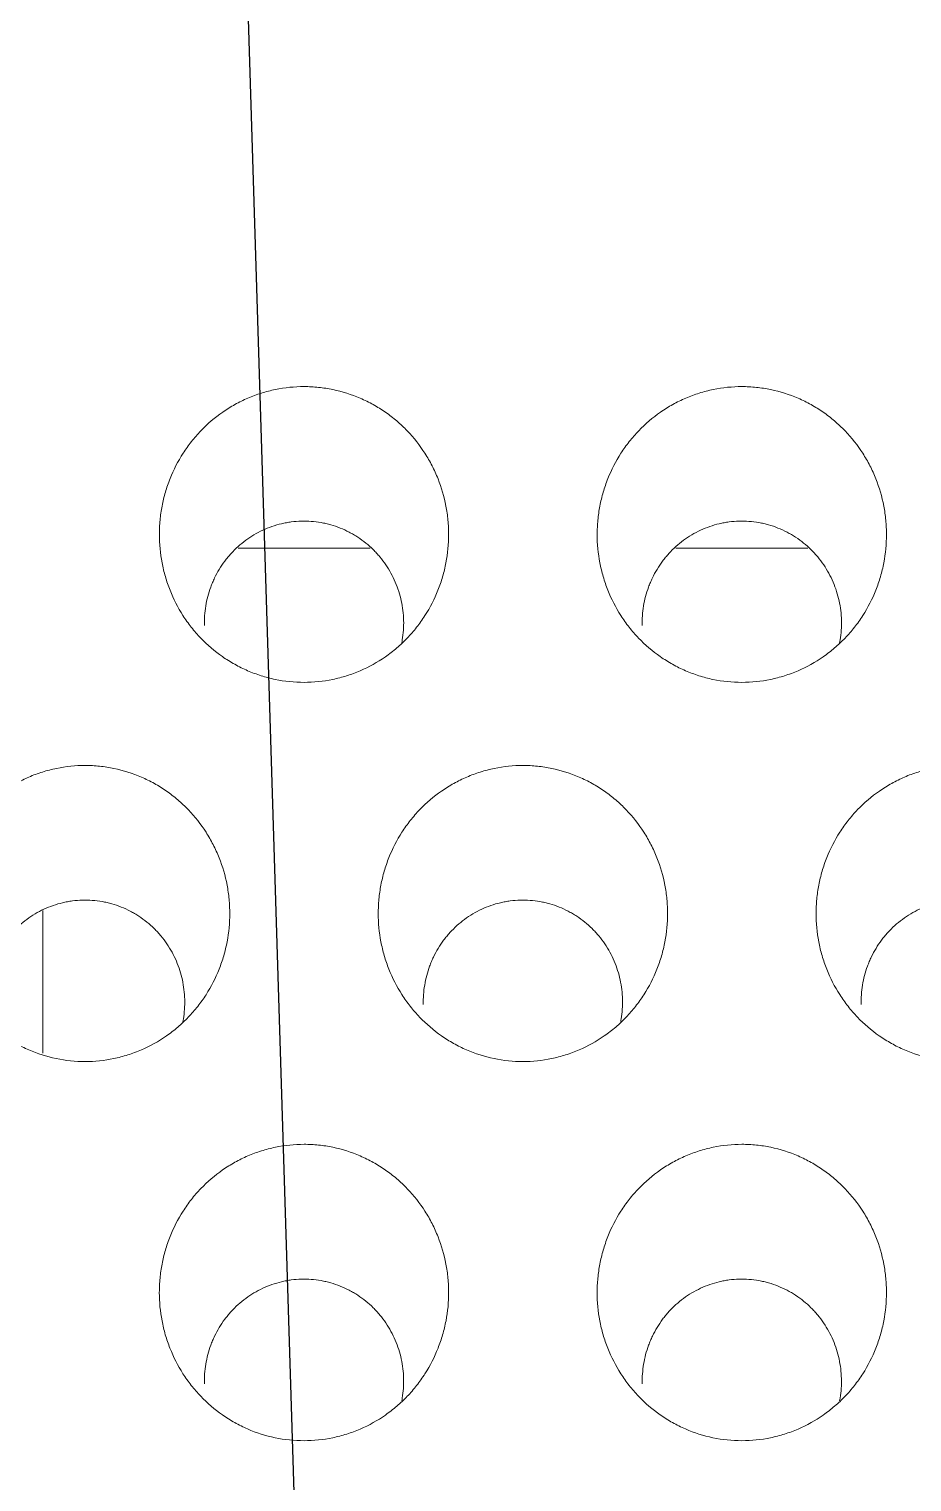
# Model space of a CAD drawing. Header units: inches. Extents: x 3778 to 56227, y -16914 to 35091.
# Drawn here: x 43046.64 to 43052.67, y -12648.61 to -12638.7 of the extents above; entities that cross this region are included whole.
import ezdxf

# ---------------------------------------------------------------- set-up
doc = ezdxf.new("R2010")
doc.units = ezdxf.units.IN
doc.header["$LTSCALE"] = 100
doc.header["$MEASUREMENT"] = 0
doc.linetypes.add('DH-HID2', pattern=[1.2, 0.8, -0.4])
doc.layers.add('2-con', color=2, linetype='Continuous')
doc.layers.add('FU-FURM', color=251, linetype='DH-HID2')
doc.layers.add('mark-B', color=2, linetype='Continuous', lineweight=20)

# ---------------------------------------------------------------- blocks, each defined once
blk = doc.blocks.new('cjscjdeh')
at = {"layer": 'FU-FURM', "color": 8}
blk.add_line((150890.6998, 68218.259), (150896.8581, 68019.7034), dxfattribs=at)
blk = doc.blocks.new('무풍1WAY 대형')
at = {"layer": 'mark-B'}
blk.add_line((-362.6855, -433.2657), (-362.6855, -434.2397), dxfattribs=at)
for points, knots in [([(-367.4559, -430.621), (-367.5224, -430.621), (-367.5877, -430.6278), (-367.6839, -430.6478), (-367.7157, -430.6561), (-367.763, -430.671), (-367.7787, -430.6764), (-367.8097, -430.688), (-367.8249, -430.6942), (-367.9003, -430.7268), (-367.9573, -430.7587), (-368.0382, -430.815), (-368.0644, -430.8354), (-368.1143, -430.8781), (-368.1617, -430.923), (-368.2044, -430.9722), (-368.2346, -431.0107), (-368.2444, -431.0238), (-368.2634, -431.0505), (-368.2726, -431.0641), (-368.3169, -431.1333), (-368.3464, -431.1912), (-368.3823, -431.2817), (-368.3929, -431.3125), (-368.4066, -431.3595), (-368.4108, -431.3754), (-368.4184, -431.4073), (-368.4218, -431.4232), (-368.437, -431.5031), (-368.4431, -431.5675), (-368.4431, -431.6487), (-368.4427, -431.6649), (-368.4412, -431.6975), (-368.44, -431.7139), (-368.4354, -431.7628), (-368.4308, -431.795), (-368.4126, -431.8905), (-368.3945, -431.9527), (-368.3585, -432.0436), (-368.3448, -432.0737), (-368.315, -432.1318), (-368.2988, -432.16), (-368.2464, -432.242), (-368.2062, -432.2932), (-368.1493, -432.3527), (-368.1376, -432.3643), (-368.1137, -432.3868), (-368.0772, -432.4197), (-368.0128, -432.4696), (-367.9575, -432.5043), (-367.9145, -432.5283), (-367.8999, -432.536), (-367.8703, -432.5506), (-367.8552, -432.5576), (-367.7796, -432.5903), (-367.7172, -432.6101), (-367.6209, -432.6302), (-367.5883, -432.6353), (-367.5222, -432.6421), (-367.4893, -432.6438), (-367.3908, -432.6439), (-367.3256, -432.6373), (-367.2446, -432.6206), (-367.2284, -432.6168), (-367.1964, -432.6084), (-367.1489, -432.5947), (-367.0722, -432.5661), (-367.0134, -432.5372), (-366.9559, -432.5052), (-366.9278, -432.4876), (-366.8468, -432.4312), (-366.7973, -432.3888), (-366.7407, -432.3299), (-366.7297, -432.3178), (-366.7081, -432.293), (-366.6976, -432.2803), (-366.6671, -432.2416), (-366.6482, -432.2149), (-366.5956, -432.1328), (-366.5659, -432.075), (-366.5356, -431.9989), (-366.5299, -431.9835), (-366.5193, -431.9525), (-366.5046, -431.9059), (-366.4856, -431.8271), (-366.4765, -431.7629), (-366.4719, -431.7144), (-366.4707, -431.6982), (-366.4692, -431.6655), (-366.4688, -431.6491), (-366.4688, -431.5674), (-366.4749, -431.5029), (-366.493, -431.4075), (-366.5006, -431.3759), (-366.5142, -431.3288), (-366.5192, -431.3132), (-366.5298, -431.2822), (-366.5354, -431.2668), (-366.5655, -431.1911), (-366.595, -431.1334), (-366.6475, -431.0511), (-366.6664, -431.0245), (-366.7071, -430.9726), (-366.7286, -430.9479), (-366.7962, -430.8772), (-366.8456, -430.8347), (-366.9128, -430.7877), (-366.9266, -430.7786), (-366.9546, -430.761), (-366.9688, -430.7526), (-367.0119, -430.7285), (-367.0412, -430.714), (-367.1312, -430.675), (-367.1937, -430.655), (-367.3237, -430.6278), (-367.3895, -430.621), (-367.4559, -430.621)], [0, 0, 0, 0, 0.03125, 0.03125, 0.046875, 0.046875, 0.054687, 0.054687, 0.0625, 0.0625, 0.09375, 0.09375, 0.109375, 0.109375, 0.125, 0.140625, 0.140625, 0.148437, 0.148437, 0.15625, 0.15625, 0.1875, 0.1875, 0.203125, 0.203125, 0.210937, 0.210937, 0.21875, 0.21875, 0.25, 0.25, 0.257812, 0.257812, 0.265625, 0.265625, 0.28125, 0.28125, 0.3125, 0.3125, 0.328125, 0.328125, 0.34375, 0.34375, 0.375, 0.375, 0.382812, 0.382812, 0.390625, 0.40625, 0.421875, 0.421875, 0.429687, 0.429687, 0.4375, 0.4375, 0.46875, 0.46875, 0.484375, 0.484375, 0.5, 0.5, 0.53125, 0.53125, 0.539063, 0.539063, 0.546875, 0.5625, 0.578125, 0.578125, 0.59375, 0.59375, 0.625, 0.625, 0.632813, 0.632813, 0.640625, 0.640625, 0.65625, 0.65625, 0.6875, 0.6875, 0.695313, 0.695313, 0.703125, 0.71875, 0.734375, 0.734375, 0.742188, 0.742188, 0.75, 0.75, 0.78125, 0.78125, 0.796875, 0.796875, 0.804688, 0.804688, 0.8125, 0.8125, 0.84375, 0.84375, 0.859375, 0.859375, 0.875, 0.875, 0.90625, 0.90625, 0.914063, 0.914063, 0.921875, 0.921875, 0.9375, 0.9375, 0.96875, 0.96875, 1, 1, 1, 1]), ([(-364.4684, -430.621), (-364.5348, -430.621), (-364.6001, -430.6278), (-364.6964, -430.6478), (-364.7282, -430.6561), (-364.7754, -430.671), (-364.7911, -430.6764), (-364.8221, -430.688), (-364.8374, -430.6942), (-364.9127, -430.7268), (-364.9698, -430.7587), (-365.0506, -430.815), (-365.0769, -430.8354), (-365.1267, -430.8781), (-365.1741, -430.923), (-365.2168, -430.9722), (-365.2471, -431.0107), (-365.2569, -431.0238), (-365.2758, -431.0505), (-365.2851, -431.0641), (-365.3293, -431.1333), (-365.3589, -431.1912), (-365.3948, -431.2817), (-365.4053, -431.3125), (-365.419, -431.3595), (-365.4232, -431.3754), (-365.4309, -431.4073), (-365.4343, -431.4232), (-365.4495, -431.5031), (-365.4555, -431.5675), (-365.4555, -431.6487), (-365.4552, -431.6649), (-365.4536, -431.6975), (-365.4525, -431.7139), (-365.4478, -431.7628), (-365.4432, -431.795), (-365.425, -431.8905), (-365.407, -431.9527), (-365.3709, -432.0436), (-365.3573, -432.0737), (-365.3275, -432.1318), (-365.3113, -432.16), (-365.2588, -432.242), (-365.2187, -432.2932), (-365.1617, -432.3527), (-365.15, -432.3643), (-365.1262, -432.3868), (-365.0897, -432.4197), (-365.0253, -432.4696), (-364.9699, -432.5043), (-364.9269, -432.5283), (-364.9124, -432.536), (-364.8827, -432.5506), (-364.8677, -432.5576), (-364.792, -432.5903), (-364.7297, -432.6101), (-364.6334, -432.6302), (-364.6008, -432.6353), (-364.5347, -432.6421), (-364.5017, -432.6438), (-364.4033, -432.6439), (-364.3381, -432.6373), (-364.2571, -432.6206), (-364.2409, -432.6168), (-364.2089, -432.6084), (-364.1614, -432.5947), (-364.0846, -432.5661), (-364.0259, -432.5372), (-363.9684, -432.5052), (-363.9402, -432.4876), (-363.8593, -432.4312), (-363.8098, -432.3888), (-363.7532, -432.3299), (-363.7421, -432.3178), (-363.7206, -432.293), (-363.7101, -432.2803), (-363.6796, -432.2416), (-363.6607, -432.2149), (-363.608, -432.1328), (-363.5783, -432.075), (-363.5481, -431.9989), (-363.5424, -431.9835), (-363.5318, -431.9525), (-363.517, -431.9059), (-363.4981, -431.8271), (-363.4889, -431.7629), (-363.4843, -431.7144), (-363.4832, -431.6982), (-363.4816, -431.6655), (-363.4812, -431.6491), (-363.4812, -431.5674), (-363.4873, -431.5029), (-363.5055, -431.4075), (-363.513, -431.3759), (-363.5267, -431.3288), (-363.5316, -431.3132), (-363.5422, -431.2822), (-363.5479, -431.2668), (-363.5779, -431.1911), (-363.6074, -431.1334), (-363.66, -431.0511), (-363.6789, -431.0245), (-363.7196, -430.9726), (-363.7411, -430.9479), (-363.8087, -430.8772), (-363.8581, -430.8347), (-363.9253, -430.7877), (-363.939, -430.7786), (-363.967, -430.761), (-363.9813, -430.7526), (-364.0243, -430.7285), (-364.0537, -430.714), (-364.1436, -430.675), (-364.2061, -430.655), (-364.3362, -430.6278), (-364.4019, -430.621), (-364.4684, -430.621)], [0, 0, 0, 0, 0.03125, 0.03125, 0.046875, 0.046875, 0.054687, 0.054687, 0.0625, 0.0625, 0.09375, 0.09375, 0.109375, 0.109375, 0.125, 0.140625, 0.140625, 0.148437, 0.148437, 0.15625, 0.15625, 0.1875, 0.1875, 0.203125, 0.203125, 0.210937, 0.210937, 0.21875, 0.21875, 0.25, 0.25, 0.257812, 0.257812, 0.265625, 0.265625, 0.28125, 0.28125, 0.3125, 0.3125, 0.328125, 0.328125, 0.34375, 0.34375, 0.375, 0.375, 0.382812, 0.382812, 0.390625, 0.40625, 0.421875, 0.421875, 0.429687, 0.429687, 0.4375, 0.4375, 0.46875, 0.46875, 0.484375, 0.484375, 0.5, 0.5, 0.53125, 0.53125, 0.539062, 0.539062, 0.546875, 0.5625, 0.578125, 0.578125, 0.59375, 0.59375, 0.625, 0.625, 0.632812, 0.632812, 0.640625, 0.640625, 0.65625, 0.65625, 0.6875, 0.6875, 0.695312, 0.695312, 0.703125, 0.71875, 0.734375, 0.734375, 0.742187, 0.742187, 0.75, 0.75, 0.78125, 0.78125, 0.796875, 0.796875, 0.804687, 0.804687, 0.8125, 0.8125, 0.84375, 0.84375, 0.859375, 0.859375, 0.875, 0.875, 0.90625, 0.90625, 0.914062, 0.914062, 0.921875, 0.921875, 0.9375, 0.9375, 0.96875, 0.96875, 1, 1, 1, 1]), ([(-368.123, -430.8933), (-368.1241, -430.8995), (-368.1253, -430.9057), (-368.1335, -430.956), (-368.1366, -431.0004), (-368.1349, -431.0678), (-368.1332, -431.0904), (-368.1279, -431.1349), (-368.1242, -431.157), (-368.11, -431.2224), (-368.0964, -431.2651), (-368.0609, -431.3483), (-368.0394, -431.3876), (-368.0017, -431.4432), (-367.9882, -431.4612), (-367.9665, -431.4873), (-367.9591, -431.4959), (-367.9437, -431.5126), (-367.9359, -431.5207), (-367.8958, -431.5604), (-367.8609, -431.5887), (-367.8137, -431.6197), (-367.8041, -431.6257), (-367.7845, -431.6372), (-367.7745, -431.6428), (-367.7443, -431.6585), (-367.7032, -431.6774), (-367.6499, -431.6956), (-367.617, -431.7042), (-367.5948, -431.7093), (-367.5836, -431.7116), (-367.5274, -431.7216), (-367.4823, -431.7249), (-367.4146, -431.723), (-367.392, -431.7212), (-367.3581, -431.7167), (-367.3467, -431.7149), (-367.3243, -431.7108), (-367.3132, -431.7085), (-367.2582, -431.6954), (-367.2157, -431.6806), (-367.1541, -431.6519), (-367.1339, -431.6412), (-367.0949, -431.618), (-367.0762, -431.6055), (-367.022, -431.5655), (-366.9887, -431.5354), (-366.9506, -431.4934), (-366.9432, -431.4848), (-366.9288, -431.4674), (-366.9219, -431.4585), (-366.9018, -431.4315), (-366.8769, -431.3943), (-366.8504, -431.3452), (-366.8365, -431.3144), (-366.8277, -431.2937), (-366.8236, -431.2831), (-366.8042, -431.2303), (-366.7817, -431.1442), (-366.7753, -431.0554), (-366.7764, -431.0102)], [0, 0, 0, 0, 0.008227, 0.008227, 0.066566, 0.066566, 0.095736, 0.095736, 0.124906, 0.124906, 0.183246, 0.183246, 0.241585, 0.241585, 0.270755, 0.270755, 0.28534, 0.28534, 0.299925, 0.299925, 0.358264, 0.358264, 0.372849, 0.372849, 0.387434, 0.387434, 0.416604, 0.445774, 0.460359, 0.460359, 0.474944, 0.474944, 0.533283, 0.533283, 0.562453, 0.562453, 0.577038, 0.577038, 0.591623, 0.591623, 0.649962, 0.649962, 0.679132, 0.679132, 0.708302, 0.708302, 0.766642, 0.766642, 0.781226, 0.781226, 0.795811, 0.795811, 0.824981, 0.854151, 0.868736, 0.868736, 0.883321, 0.883321, 0.94166, 1, 1, 1, 1]), ([(-365.1354, -430.8933), (-365.1366, -430.8995), (-365.1377, -430.9057), (-365.1459, -430.956), (-365.149, -431.0004), (-365.1473, -431.0678), (-365.1457, -431.0904), (-365.1403, -431.1349), (-365.1366, -431.157), (-365.1224, -431.2224), (-365.1089, -431.2651), (-365.0733, -431.3483), (-365.0518, -431.3876), (-365.0141, -431.4432), (-365.0006, -431.4612), (-364.979, -431.4873), (-364.9715, -431.4959), (-364.9562, -431.5126), (-364.9484, -431.5207), (-364.9083, -431.5604), (-364.8734, -431.5887), (-364.8262, -431.6197), (-364.8165, -431.6257), (-364.7969, -431.6372), (-364.7869, -431.6428), (-364.7567, -431.6585), (-364.7157, -431.6774), (-364.6623, -431.6956), (-364.6294, -431.7042), (-364.6073, -431.7093), (-364.596, -431.7116), (-364.5398, -431.7216), (-364.4948, -431.7249), (-364.427, -431.723), (-364.4044, -431.7212), (-364.3705, -431.7167), (-364.3592, -431.7149), (-364.3368, -431.7108), (-364.3257, -431.7085), (-364.2707, -431.6954), (-364.2282, -431.6806), (-364.1666, -431.6519), (-364.1463, -431.6412), (-364.1074, -431.618), (-364.0886, -431.6055), (-364.0345, -431.5655), (-364.0012, -431.5354), (-363.9631, -431.4934), (-363.9556, -431.4848), (-363.9413, -431.4674), (-363.9344, -431.4585), (-363.9143, -431.4315), (-363.8894, -431.3943), (-363.8628, -431.3452), (-363.8489, -431.3144), (-363.8402, -431.2937), (-363.836, -431.2831), (-363.8166, -431.2303), (-363.7941, -431.1442), (-363.7878, -431.0554), (-363.7888, -431.0102)], [0, 0, 0, 0, 0.008227, 0.008227, 0.066566, 0.066566, 0.095736, 0.095736, 0.124906, 0.124906, 0.183246, 0.183246, 0.241585, 0.241585, 0.270755, 0.270755, 0.28534, 0.28534, 0.299925, 0.299925, 0.358264, 0.358264, 0.372849, 0.372849, 0.387434, 0.387434, 0.416604, 0.445774, 0.460359, 0.460359, 0.474944, 0.474944, 0.533283, 0.533283, 0.562453, 0.562453, 0.577038, 0.577038, 0.591623, 0.591623, 0.649962, 0.649962, 0.679132, 0.679132, 0.708302, 0.708302, 0.766642, 0.766642, 0.781226, 0.781226, 0.795811, 0.795811, 0.824981, 0.854151, 0.868736, 0.868736, 0.883321, 0.883321, 0.94166, 1, 1, 1, 1]), ([(-368.9497, -433.2088), (-369.0161, -433.2088), (-369.0814, -433.2156), (-369.1776, -433.2355), (-369.2094, -433.2438), (-369.2566, -433.2587), (-369.2724, -433.2641), (-369.3033, -433.2757), (-369.3186, -433.2819), (-369.3939, -433.3144), (-369.451, -433.3462), (-369.5318, -433.4025), (-369.558, -433.4228), (-369.6079, -433.4655), (-369.6553, -433.5104), (-369.698, -433.5595), (-369.7283, -433.5979), (-369.7381, -433.611), (-369.757, -433.6377), (-369.7663, -433.6513), (-369.8106, -433.7204), (-369.8401, -433.7783), (-369.876, -433.8687), (-369.8866, -433.8994), (-369.9003, -433.9465), (-369.9045, -433.9623), (-369.9121, -433.9941), (-369.9156, -434.0101), (-369.9308, -434.0899), (-369.9368, -434.1543), (-369.9368, -434.2354), (-369.9365, -434.2516), (-369.9349, -434.2842), (-369.9338, -434.3005), (-369.9291, -434.3494), (-369.9245, -434.3816), (-369.9063, -434.477), (-369.8883, -434.5391), (-369.8522, -434.63), (-369.8385, -434.6601), (-369.8087, -434.7181), (-369.7925, -434.7463), (-369.74, -434.8281), (-369.6999, -434.8793), (-369.6429, -434.9387), (-369.6312, -434.9503), (-369.6074, -434.9729), (-369.5709, -435.0057), (-369.5065, -435.0555), (-369.4511, -435.0901), (-369.4081, -435.1141), (-369.3936, -435.1218), (-369.3639, -435.1364), (-369.3489, -435.1434), (-369.2733, -435.1761), (-369.2109, -435.1958), (-369.1146, -435.2159), (-369.0821, -435.2209), (-369.016, -435.2278), (-368.983, -435.2295), (-368.8846, -435.2295), (-368.8194, -435.2229), (-368.7385, -435.2062), (-368.7223, -435.2025), (-368.6903, -435.1941), (-368.6428, -435.1805), (-368.5661, -435.1519), (-368.5073, -435.123), (-368.4499, -435.0911), (-368.4217, -435.0735), (-368.3407, -435.0172), (-368.2912, -434.9748), (-368.2346, -434.916), (-368.2236, -434.9039), (-368.2021, -434.8792), (-368.1915, -434.8665), (-368.161, -434.8278), (-368.1421, -434.8012), (-368.0894, -434.7191), (-368.0597, -434.6613), (-368.0295, -434.5853), (-368.0238, -434.5699), (-368.0131, -434.539), (-367.9984, -434.4924), (-367.9795, -434.4136), (-367.9703, -434.3496), (-367.9657, -434.3011), (-367.9645, -434.2848), (-367.963, -434.2522), (-367.9626, -434.2358), (-367.9626, -434.1541), (-367.9687, -434.0897), (-367.9868, -433.9944), (-367.9944, -433.9628), (-368.008, -433.9158), (-368.013, -433.9001), (-368.0236, -433.8691), (-368.0293, -433.8538), (-368.0593, -433.7782), (-368.0889, -433.7205), (-368.1414, -433.6384), (-368.1603, -433.6117), (-368.201, -433.5599), (-368.2225, -433.5352), (-368.2902, -433.4646), (-368.3395, -433.4222), (-368.4068, -433.3752), (-368.4205, -433.3661), (-368.4485, -433.3486), (-368.4627, -433.3402), (-368.5058, -433.3161), (-368.5351, -433.3016), (-368.6251, -433.2627), (-368.6875, -433.2427), (-368.8175, -433.2156), (-368.8833, -433.2088), (-368.9497, -433.2088)], [0, 0, 0, 0, 0.03125, 0.03125, 0.046875, 0.046875, 0.054687, 0.054687, 0.0625, 0.0625, 0.09375, 0.09375, 0.109375, 0.109375, 0.125, 0.140625, 0.140625, 0.148437, 0.148437, 0.15625, 0.15625, 0.1875, 0.1875, 0.203125, 0.203125, 0.210938, 0.210938, 0.21875, 0.21875, 0.25, 0.25, 0.257813, 0.257813, 0.265625, 0.265625, 0.28125, 0.28125, 0.3125, 0.3125, 0.328125, 0.328125, 0.34375, 0.34375, 0.375, 0.375, 0.382813, 0.382813, 0.390625, 0.40625, 0.421875, 0.421875, 0.429688, 0.429688, 0.4375, 0.4375, 0.46875, 0.46875, 0.484375, 0.484375, 0.5, 0.5, 0.53125, 0.53125, 0.539063, 0.539063, 0.546875, 0.5625, 0.578125, 0.578125, 0.59375, 0.59375, 0.625, 0.625, 0.632813, 0.632813, 0.640625, 0.640625, 0.65625, 0.65625, 0.6875, 0.6875, 0.695313, 0.695313, 0.703125, 0.71875, 0.734375, 0.734375, 0.742188, 0.742188, 0.75, 0.75, 0.78125, 0.78125, 0.796875, 0.796875, 0.804688, 0.804688, 0.8125, 0.8125, 0.84375, 0.84375, 0.859375, 0.859375, 0.875, 0.875, 0.90625, 0.90625, 0.914063, 0.914063, 0.921875, 0.921875, 0.9375, 0.9375, 0.96875, 0.96875, 1, 1, 1, 1]), ([(-365.9622, -433.2088), (-366.0286, -433.2088), (-366.0939, -433.2156), (-366.1901, -433.2355), (-366.2218, -433.2438), (-366.2691, -433.2587), (-366.2848, -433.2641), (-366.3158, -433.2757), (-366.331, -433.2819), (-366.4064, -433.3144), (-366.4634, -433.3462), (-366.5442, -433.4025), (-366.5705, -433.4228), (-366.6203, -433.4655), (-366.6678, -433.5104), (-366.7105, -433.5595), (-366.7407, -433.5979), (-366.7505, -433.611), (-366.7695, -433.6377), (-366.7787, -433.6513), (-366.823, -433.7204), (-366.8526, -433.7783), (-366.8885, -433.8687), (-366.899, -433.8994), (-366.9127, -433.9465), (-366.9169, -433.9623), (-366.9246, -433.9941), (-366.928, -434.0101), (-366.9432, -434.0899), (-366.9493, -434.1543), (-366.9493, -434.2354), (-366.9489, -434.2516), (-366.9474, -434.2842), (-366.9462, -434.3005), (-366.9416, -434.3494), (-366.937, -434.3816), (-366.9187, -434.477), (-366.9007, -434.5391), (-366.8646, -434.63), (-366.851, -434.6601), (-366.8212, -434.7181), (-366.805, -434.7463), (-366.7525, -434.8281), (-366.7123, -434.8793), (-366.6554, -434.9387), (-366.6437, -434.9503), (-366.6198, -434.9729), (-366.5833, -435.0057), (-366.5189, -435.0555), (-366.4636, -435.0901), (-366.4206, -435.1141), (-366.406, -435.1218), (-366.3764, -435.1364), (-366.3613, -435.1434), (-366.2857, -435.1761), (-366.2234, -435.1958), (-366.1271, -435.2159), (-366.0945, -435.2209), (-366.0284, -435.2278), (-365.9955, -435.2295), (-365.8971, -435.2295), (-365.8319, -435.2229), (-365.7509, -435.2062), (-365.7347, -435.2025), (-365.7027, -435.1941), (-365.6552, -435.1805), (-365.5785, -435.1519), (-365.5198, -435.123), (-365.4623, -435.0911), (-365.4341, -435.0735), (-365.3532, -435.0172), (-365.3037, -434.9748), (-365.2471, -434.916), (-365.2361, -434.9039), (-365.2145, -434.8792), (-365.204, -434.8665), (-365.1735, -434.8278), (-365.1545, -434.8012), (-365.1019, -434.7191), (-365.0722, -434.6613), (-365.0419, -434.5853), (-365.0362, -434.5699), (-365.0256, -434.539), (-365.0108, -434.4924), (-364.9919, -434.4136), (-364.9827, -434.3496), (-364.9781, -434.3011), (-364.977, -434.2848), (-364.9754, -434.2522), (-364.975, -434.2358), (-364.975, -434.1541), (-364.9811, -434.0897), (-364.9993, -433.9944), (-365.0068, -433.9628), (-365.0205, -433.9158), (-365.0254, -433.9001), (-365.0361, -433.8691), (-365.0417, -433.8538), (-365.0718, -433.7782), (-365.1013, -433.7205), (-365.1539, -433.6384), (-365.1728, -433.6117), (-365.2135, -433.5599), (-365.235, -433.5352), (-365.3026, -433.4646), (-365.352, -433.4222), (-365.4192, -433.3752), (-365.4329, -433.3661), (-365.461, -433.3486), (-365.4752, -433.3402), (-365.5182, -433.3161), (-365.5476, -433.3016), (-365.6375, -433.2627), (-365.7, -433.2427), (-365.83, -433.2156), (-365.8957, -433.2088), (-365.9622, -433.2088)], [0, 0, 0, 0, 0.03125, 0.03125, 0.046875, 0.046875, 0.054688, 0.054688, 0.0625, 0.0625, 0.09375, 0.09375, 0.109375, 0.109375, 0.125, 0.140625, 0.140625, 0.148438, 0.148438, 0.15625, 0.15625, 0.1875, 0.1875, 0.203125, 0.203125, 0.210938, 0.210938, 0.21875, 0.21875, 0.25, 0.25, 0.257813, 0.257813, 0.265625, 0.265625, 0.28125, 0.28125, 0.3125, 0.3125, 0.328125, 0.328125, 0.34375, 0.34375, 0.375, 0.375, 0.382813, 0.382813, 0.390625, 0.40625, 0.421875, 0.421875, 0.429688, 0.429688, 0.4375, 0.4375, 0.46875, 0.46875, 0.484375, 0.484375, 0.5, 0.5, 0.53125, 0.53125, 0.539063, 0.539063, 0.546875, 0.5625, 0.578125, 0.578125, 0.59375, 0.59375, 0.625, 0.625, 0.632813, 0.632813, 0.640625, 0.640625, 0.65625, 0.65625, 0.6875, 0.6875, 0.695313, 0.695313, 0.703125, 0.71875, 0.734375, 0.734375, 0.742188, 0.742188, 0.75, 0.75, 0.78125, 0.78125, 0.796875, 0.796875, 0.804688, 0.804688, 0.8125, 0.8125, 0.84375, 0.84375, 0.859375, 0.859375, 0.875, 0.875, 0.90625, 0.90625, 0.914063, 0.914063, 0.921875, 0.921875, 0.9375, 0.9375, 0.96875, 0.96875, 1, 1, 1, 1]), ([(-362.9746, -433.2088), (-363.041, -433.2088), (-363.1063, -433.2156), (-363.2025, -433.2355), (-363.2343, -433.2438), (-363.2815, -433.2587), (-363.2973, -433.2641), (-363.3282, -433.2757), (-363.3435, -433.2819), (-363.4188, -433.3144), (-363.4759, -433.3462), (-363.5567, -433.4025), (-363.5829, -433.4228), (-363.6328, -433.4655), (-363.6802, -433.5104), (-363.7229, -433.5595), (-363.7532, -433.5979), (-363.763, -433.611), (-363.7819, -433.6377), (-363.7912, -433.6513), (-363.8355, -433.7204), (-363.865, -433.7783), (-363.9009, -433.8687), (-363.9115, -433.8994), (-363.9252, -433.9465), (-363.9294, -433.9623), (-363.937, -433.9941), (-363.9405, -434.0101), (-363.9557, -434.0899), (-363.9617, -434.1543), (-363.9617, -434.2354), (-363.9614, -434.2516), (-363.9598, -434.2842), (-363.9587, -434.3005), (-363.954, -434.3494), (-363.9494, -434.3816), (-363.9312, -434.477), (-363.9132, -434.5391), (-363.8771, -434.63), (-363.8634, -434.6601), (-363.8336, -434.7181), (-363.8174, -434.7463), (-363.7649, -434.8281), (-363.7248, -434.8793), (-363.6678, -434.9387), (-363.6561, -434.9503), (-363.6323, -434.9729), (-363.5958, -435.0057), (-363.5314, -435.0555), (-363.476, -435.0901), (-363.433, -435.1141), (-363.4185, -435.1218), (-363.3888, -435.1364), (-363.3738, -435.1434), (-363.2982, -435.1761), (-363.2358, -435.1958), (-363.1395, -435.2159), (-363.107, -435.2209), (-363.0409, -435.2278), (-363.008, -435.2295), (-362.9095, -435.2295), (-362.8443, -435.2229), (-362.7634, -435.2062), (-362.7472, -435.2025), (-362.7152, -435.1941), (-362.6677, -435.1805), (-362.591, -435.1519), (-362.5322, -435.123), (-362.4748, -435.0911), (-362.4466, -435.0735), (-362.3657, -435.0172), (-362.3161, -434.9748), (-362.2595, -434.916), (-362.2485, -434.9039), (-362.227, -434.8792), (-362.2164, -434.8665), (-362.1859, -434.8278), (-362.167, -434.8012), (-362.1143, -434.7191), (-362.0846, -434.6613), (-362.0544, -434.5853), (-362.0487, -434.5699), (-362.0381, -434.539), (-362.0233, -434.4924), (-362.0044, -434.4136), (-361.9952, -434.3496), (-361.9906, -434.3011), (-361.9894, -434.2848), (-361.9879, -434.2522), (-361.9875, -434.2358), (-361.9875, -434.1541), (-361.9936, -434.0897), (-362.0117, -433.9944), (-362.0193, -433.9628), (-362.0329, -433.9158), (-362.0379, -433.9001), (-362.0485, -433.8691), (-362.0542, -433.8538), (-362.0842, -433.7782), (-362.1138, -433.7205), (-362.1663, -433.6384), (-362.1852, -433.6117), (-362.2259, -433.5599), (-362.2474, -433.5352), (-362.3151, -433.4646), (-362.3644, -433.4222), (-362.4317, -433.3752), (-362.4454, -433.3661), (-362.4734, -433.3486), (-362.4876, -433.3402), (-362.5307, -433.3161), (-362.56, -433.3016), (-362.65, -433.2627), (-362.7124, -433.2427), (-362.8424, -433.2156), (-362.9082, -433.2088), (-362.9746, -433.2088)], [0, 0, 0, 0, 0.03125, 0.03125, 0.046875, 0.046875, 0.054688, 0.054688, 0.0625, 0.0625, 0.09375, 0.09375, 0.109375, 0.109375, 0.125, 0.140625, 0.140625, 0.148438, 0.148438, 0.15625, 0.15625, 0.1875, 0.1875, 0.203125, 0.203125, 0.210938, 0.210938, 0.21875, 0.21875, 0.25, 0.25, 0.257813, 0.257813, 0.265625, 0.265625, 0.28125, 0.28125, 0.3125, 0.3125, 0.328125, 0.328125, 0.34375, 0.34375, 0.375, 0.375, 0.382813, 0.382813, 0.390625, 0.40625, 0.421875, 0.421875, 0.429688, 0.429688, 0.4375, 0.4375, 0.46875, 0.46875, 0.484375, 0.484375, 0.5, 0.5, 0.53125, 0.53125, 0.539063, 0.539063, 0.546875, 0.5625, 0.578125, 0.578125, 0.59375, 0.59375, 0.625, 0.625, 0.632813, 0.632813, 0.640625, 0.640625, 0.65625, 0.65625, 0.6875, 0.6875, 0.695313, 0.695313, 0.703125, 0.71875, 0.734375, 0.734375, 0.742188, 0.742188, 0.75, 0.75, 0.78125, 0.78125, 0.796875, 0.796875, 0.804688, 0.804688, 0.8125, 0.8125, 0.84375, 0.84375, 0.859375, 0.859375, 0.875, 0.875, 0.90625, 0.90625, 0.914063, 0.914063, 0.921875, 0.921875, 0.9375, 0.9375, 0.96875, 0.96875, 1, 1, 1, 1]), ([(-369.617, -433.481), (-369.6181, -433.4871), (-369.6192, -433.4932), (-369.6274, -433.5433), (-369.6305, -433.5878), (-369.6288, -433.6551), (-369.6272, -433.6777), (-369.6218, -433.7222), (-369.6181, -433.7442), (-369.6039, -433.8096), (-369.5903, -433.8523), (-369.5547, -433.9354), (-369.5332, -433.9747), (-369.4955, -434.0303), (-369.482, -434.0483), (-369.4603, -434.0743), (-369.4529, -434.0829), (-369.4375, -434.0996), (-369.4297, -434.1077), (-369.3896, -434.1473), (-369.3547, -434.1756), (-369.3074, -434.2066), (-369.2978, -434.2126), (-369.2782, -434.2241), (-369.2682, -434.2297), (-369.238, -434.2454), (-369.1969, -434.2642), (-369.1436, -434.2824), (-369.1107, -434.2909), (-369.0885, -434.2961), (-369.0773, -434.2983), (-369.0211, -434.3083), (-368.976, -434.3116), (-368.9083, -434.3097), (-368.8857, -434.3079), (-368.8518, -434.3035), (-368.8405, -434.3017), (-368.8181, -434.2976), (-368.807, -434.2952), (-368.752, -434.2821), (-368.7095, -434.2674), (-368.6479, -434.2387), (-368.6276, -434.228), (-368.5887, -434.2049), (-368.5699, -434.1924), (-368.5158, -434.1524), (-368.4824, -434.1223), (-368.4443, -434.0804), (-368.4369, -434.0718), (-368.4225, -434.0543), (-368.4156, -434.0455), (-368.3955, -434.0185), (-368.3706, -433.9814), (-368.344, -433.9323), (-368.3301, -433.9015), (-368.3213, -433.8808), (-368.3172, -433.8702), (-368.2978, -433.8174), (-368.2753, -433.7314), (-368.2689, -433.6426), (-368.27, -433.5975)], [0, 0, 0, 0, 0.00808, 0.00808, 0.066428, 0.066428, 0.095603, 0.095603, 0.124777, 0.124777, 0.183125, 0.183125, 0.241473, 0.241473, 0.270647, 0.270647, 0.285234, 0.285234, 0.299821, 0.299821, 0.35817, 0.35817, 0.372757, 0.372757, 0.387344, 0.387344, 0.416518, 0.445692, 0.460279, 0.460279, 0.474866, 0.474866, 0.533214, 0.533214, 0.562388, 0.562388, 0.576975, 0.576975, 0.591562, 0.591562, 0.649911, 0.649911, 0.679085, 0.679085, 0.708259, 0.708259, 0.766607, 0.766607, 0.781194, 0.781194, 0.795781, 0.795781, 0.824955, 0.854129, 0.868716, 0.868716, 0.883304, 0.883304, 0.941652, 1, 1, 1, 1]), ([(-366.6294, -433.481), (-366.6306, -433.4871), (-366.6317, -433.4932), (-366.6399, -433.5433), (-366.643, -433.5878), (-366.6413, -433.6551), (-366.6396, -433.6777), (-366.6343, -433.7222), (-366.6305, -433.7442), (-366.6163, -433.8096), (-366.6028, -433.8523), (-366.5672, -433.9354), (-366.5457, -433.9747), (-366.508, -434.0303), (-366.4945, -434.0483), (-366.4728, -434.0743), (-366.4653, -434.0829), (-366.45, -434.0996), (-366.4421, -434.1077), (-366.402, -434.1473), (-366.3671, -434.1756), (-366.3199, -434.2066), (-366.3103, -434.2126), (-366.2906, -434.2241), (-366.2807, -434.2297), (-366.2505, -434.2454), (-366.2094, -434.2642), (-366.156, -434.2824), (-366.1231, -434.2909), (-366.101, -434.2961), (-366.0898, -434.2983), (-366.0336, -434.3083), (-365.9885, -434.3116), (-365.9208, -434.3097), (-365.8982, -434.3079), (-365.8643, -434.3035), (-365.8529, -434.3017), (-365.8305, -434.2976), (-365.8194, -434.2952), (-365.7644, -434.2821), (-365.7219, -434.2674), (-365.6603, -434.2387), (-365.6401, -434.228), (-365.6011, -434.2049), (-365.5824, -434.1924), (-365.5282, -434.1524), (-365.4949, -434.1223), (-365.4567, -434.0804), (-365.4493, -434.0718), (-365.435, -434.0543), (-365.428, -434.0455), (-365.4079, -434.0185), (-365.383, -433.9814), (-365.3564, -433.9323), (-365.3426, -433.9015), (-365.3338, -433.8808), (-365.3296, -433.8702), (-365.3102, -433.8174), (-365.2877, -433.7314), (-365.2814, -433.6426), (-365.2824, -433.5975)], [0, 0, 0, 0, 0.00808, 0.00808, 0.066428, 0.066428, 0.095603, 0.095603, 0.124777, 0.124777, 0.183125, 0.183125, 0.241473, 0.241473, 0.270647, 0.270647, 0.285234, 0.285234, 0.299821, 0.299821, 0.35817, 0.35817, 0.372757, 0.372757, 0.387344, 0.387344, 0.416518, 0.445692, 0.460279, 0.460279, 0.474866, 0.474866, 0.533214, 0.533214, 0.562388, 0.562388, 0.576975, 0.576975, 0.591562, 0.591562, 0.649911, 0.649911, 0.679085, 0.679085, 0.708259, 0.708259, 0.766607, 0.766607, 0.781194, 0.781194, 0.795781, 0.795781, 0.824955, 0.854129, 0.868716, 0.868716, 0.883304, 0.883304, 0.941652, 1, 1, 1, 1]), ([(-363.6419, -433.481), (-363.643, -433.4871), (-363.6441, -433.4932), (-363.6524, -433.5433), (-363.6554, -433.5878), (-363.6537, -433.6551), (-363.6521, -433.6777), (-363.6467, -433.7222), (-363.643, -433.7442), (-363.6288, -433.8096), (-363.6152, -433.8523), (-363.5796, -433.9354), (-363.5581, -433.9747), (-363.5204, -434.0303), (-363.5069, -434.0483), (-363.4852, -434.0743), (-363.4778, -434.0829), (-363.4624, -434.0996), (-363.4546, -434.1077), (-363.4145, -434.1473), (-363.3796, -434.1756), (-363.3323, -434.2066), (-363.3227, -434.2126), (-363.3031, -434.2241), (-363.2931, -434.2297), (-363.2629, -434.2454), (-363.2218, -434.2642), (-363.1685, -434.2824), (-363.1356, -434.2909), (-363.1134, -434.2961), (-363.1022, -434.2983), (-363.046, -434.3083), (-363.0009, -434.3116), (-362.9332, -434.3097), (-362.9106, -434.3079), (-362.8767, -434.3035), (-362.8654, -434.3017), (-362.843, -434.2976), (-362.8319, -434.2952), (-362.7769, -434.2821), (-362.7344, -434.2674), (-362.6728, -434.2387), (-362.6525, -434.228), (-362.6136, -434.2049), (-362.5948, -434.1924), (-362.5407, -434.1524), (-362.5073, -434.1223), (-362.4692, -434.0804), (-362.4618, -434.0718), (-362.4474, -434.0543), (-362.4405, -434.0455), (-362.4204, -434.0185), (-362.3955, -433.9814), (-362.3689, -433.9323), (-362.355, -433.9015), (-362.3462, -433.8808), (-362.3421, -433.8702), (-362.3227, -433.8174), (-362.3002, -433.7314), (-362.2938, -433.6426), (-362.2949, -433.5975)], [0, 0, 0, 0, 0.00808, 0.00808, 0.066428, 0.066428, 0.095603, 0.095603, 0.124777, 0.124777, 0.183125, 0.183125, 0.241473, 0.241473, 0.270647, 0.270647, 0.285234, 0.285234, 0.299821, 0.299821, 0.35817, 0.35817, 0.372757, 0.372757, 0.387344, 0.387344, 0.416518, 0.445692, 0.460279, 0.460279, 0.474866, 0.474866, 0.533214, 0.533214, 0.562388, 0.562388, 0.576975, 0.576975, 0.591562, 0.591562, 0.649911, 0.649911, 0.679085, 0.679085, 0.708259, 0.708259, 0.766607, 0.766607, 0.781194, 0.781194, 0.795781, 0.795781, 0.824955, 0.854129, 0.868716, 0.868716, 0.883304, 0.883304, 0.941652, 1, 1, 1, 1]), ([(-367.4559, -435.7965), (-367.5223, -435.7965), (-367.5876, -435.8032), (-367.6838, -435.8232), (-367.7155, -435.8314), (-367.7628, -435.8463), (-367.7785, -435.8517), (-367.8094, -435.8633), (-367.8247, -435.8694), (-367.9, -435.9019), (-367.9571, -435.9337), (-368.0379, -435.9899), (-368.0641, -436.0102), (-368.114, -436.0528), (-368.1614, -436.0976), (-368.2041, -436.1467), (-368.2344, -436.1851), (-368.2442, -436.1981), (-368.2632, -436.2248), (-368.2724, -436.2384), (-368.3167, -436.3075), (-368.3462, -436.3653), (-368.3822, -436.4556), (-368.3928, -436.4863), (-368.4065, -436.5333), (-368.4107, -436.5491), (-368.4183, -436.5809), (-368.4217, -436.5968), (-368.4369, -436.6766), (-368.443, -436.7409), (-368.443, -436.822), (-368.4426, -436.8382), (-368.4411, -436.8707), (-368.44, -436.8871), (-368.4353, -436.9359), (-368.4307, -436.9681), (-368.4125, -437.0634), (-368.3944, -437.1255), (-368.3583, -437.2163), (-368.3447, -437.2463), (-368.3149, -437.3043), (-368.2986, -437.3324), (-368.2461, -437.4142), (-368.206, -437.4654), (-368.149, -437.5247), (-368.1373, -437.5363), (-368.1134, -437.5588), (-368.0769, -437.5916), (-368.0125, -437.6413), (-367.9572, -437.6759), (-367.9142, -437.6999), (-367.8996, -437.7075), (-367.87, -437.7221), (-367.855, -437.7291), (-367.7794, -437.7617), (-367.717, -437.7814), (-367.6208, -437.8014), (-367.5882, -437.8065), (-367.5222, -437.8133), (-367.4893, -437.815), (-367.3908, -437.8151), (-367.3257, -437.8085), (-367.2448, -437.7918), (-367.2286, -437.7881), (-367.1966, -437.7797), (-367.1491, -437.7661), (-367.0724, -437.7376), (-367.0137, -437.7087), (-366.9562, -437.6769), (-366.928, -437.6593), (-366.8471, -437.6031), (-366.7976, -437.5608), (-366.741, -437.502), (-366.73, -437.4899), (-366.7084, -437.4652), (-366.6979, -437.4525), (-366.6674, -437.4139), (-366.6484, -437.3873), (-366.5957, -437.3053), (-366.5661, -437.2476), (-366.5358, -437.1717), (-366.5301, -437.1563), (-366.5194, -437.1254), (-366.5047, -437.0788), (-366.4857, -437.0001), (-366.4766, -436.9361), (-366.4719, -436.8876), (-366.4708, -436.8714), (-366.4692, -436.8388), (-366.4688, -436.8224), (-366.4688, -436.7408), (-366.4749, -436.6764), (-366.4931, -436.5811), (-366.5007, -436.5496), (-366.5143, -436.5026), (-366.5193, -436.487), (-366.5299, -436.456), (-366.5356, -436.4407), (-366.5656, -436.3651), (-366.5952, -436.3075), (-366.6478, -436.2255), (-366.6667, -436.1988), (-366.7074, -436.1471), (-366.7289, -436.1224), (-366.7965, -436.0519), (-366.8459, -436.0096), (-366.9266, -435.9533), (-366.9547, -435.9357), (-367.0122, -435.9036), (-367.0708, -435.8747), (-367.132, -435.8518), (-367.1945, -435.832), (-367.2263, -435.8236), (-367.3238, -435.8033), (-367.3895, -435.7965), (-367.4559, -435.7965)], [0, 0, 0, 0, 0.03125, 0.03125, 0.046875, 0.046875, 0.054687, 0.054687, 0.0625, 0.0625, 0.09375, 0.09375, 0.109375, 0.109375, 0.125, 0.140625, 0.140625, 0.148437, 0.148437, 0.15625, 0.15625, 0.1875, 0.1875, 0.203125, 0.203125, 0.210937, 0.210937, 0.21875, 0.21875, 0.25, 0.25, 0.257812, 0.257812, 0.265625, 0.265625, 0.28125, 0.28125, 0.3125, 0.3125, 0.328125, 0.328125, 0.34375, 0.34375, 0.375, 0.375, 0.382812, 0.382812, 0.390625, 0.40625, 0.421875, 0.421875, 0.429687, 0.429687, 0.4375, 0.4375, 0.46875, 0.46875, 0.484375, 0.484375, 0.5, 0.5, 0.53125, 0.53125, 0.539062, 0.539062, 0.546875, 0.5625, 0.578125, 0.578125, 0.59375, 0.59375, 0.625, 0.625, 0.632812, 0.632812, 0.640625, 0.640625, 0.65625, 0.65625, 0.6875, 0.6875, 0.695312, 0.695312, 0.703125, 0.71875, 0.734375, 0.734375, 0.742187, 0.742187, 0.75, 0.75, 0.78125, 0.78125, 0.796875, 0.796875, 0.804687, 0.804687, 0.8125, 0.8125, 0.84375, 0.84375, 0.859375, 0.859375, 0.875, 0.875, 0.90625, 0.90625, 0.921875, 0.921875, 0.9375, 0.953125, 0.953125, 0.96875, 0.96875, 1, 1, 1, 1]), ([(-364.4684, -435.7965), (-364.5348, -435.7965), (-364.6, -435.8032), (-364.6962, -435.8232), (-364.728, -435.8314), (-364.7752, -435.8463), (-364.7909, -435.8517), (-364.8219, -435.8633), (-364.8371, -435.8694), (-364.9125, -435.9019), (-364.9695, -435.9337), (-365.0503, -435.9899), (-365.0766, -436.0102), (-365.1264, -436.0528), (-365.1738, -436.0976), (-365.2166, -436.1467), (-365.2468, -436.1851), (-365.2566, -436.1981), (-365.2756, -436.2248), (-365.2848, -436.2384), (-365.3291, -436.3075), (-365.3587, -436.3653), (-365.3946, -436.4556), (-365.4052, -436.4863), (-365.4189, -436.5333), (-365.4231, -436.5491), (-365.4308, -436.5809), (-365.4342, -436.5968), (-365.4494, -436.6766), (-365.4555, -436.7409), (-365.4555, -436.822), (-365.4551, -436.8382), (-365.4536, -436.8707), (-365.4524, -436.8871), (-365.4478, -436.9359), (-365.4432, -436.9681), (-365.4249, -437.0634), (-365.4069, -437.1255), (-365.3708, -437.2163), (-365.3571, -437.2463), (-365.3273, -437.3043), (-365.3111, -437.3324), (-365.2586, -437.4142), (-365.2184, -437.4654), (-365.1615, -437.5247), (-365.1497, -437.5363), (-365.1259, -437.5588), (-365.0894, -437.5916), (-365.025, -437.6413), (-364.9696, -437.6759), (-364.9267, -437.6999), (-364.9121, -437.7075), (-364.8825, -437.7221), (-364.8674, -437.7291), (-364.7918, -437.7617), (-364.7295, -437.7814), (-364.6332, -437.8014), (-364.6007, -437.8065), (-364.5346, -437.8133), (-364.5017, -437.815), (-364.4033, -437.8151), (-364.3381, -437.8085), (-364.2572, -437.7918), (-364.241, -437.7881), (-364.209, -437.7797), (-364.1615, -437.7661), (-364.0849, -437.7376), (-364.0261, -437.7087), (-363.9687, -437.6769), (-363.9405, -437.6593), (-363.8596, -437.6031), (-363.81, -437.5608), (-363.7535, -437.502), (-363.7424, -437.4899), (-363.7209, -437.4652), (-363.7103, -437.4525), (-363.6798, -437.4139), (-363.6609, -437.3873), (-363.6082, -437.3053), (-363.5785, -437.2476), (-363.5482, -437.1717), (-363.5425, -437.1563), (-363.5319, -437.1254), (-363.5171, -437.0788), (-363.4982, -437.0001), (-363.489, -436.9361), (-363.4844, -436.8876), (-363.4832, -436.8714), (-363.4817, -436.8388), (-363.4813, -436.8224), (-363.4813, -436.7408), (-363.4874, -436.6764), (-363.5056, -436.5811), (-363.5131, -436.5496), (-363.5268, -436.5026), (-363.5317, -436.487), (-363.5424, -436.456), (-363.548, -436.4407), (-363.5781, -436.3651), (-363.6076, -436.3075), (-363.6602, -436.2255), (-363.6791, -436.1988), (-363.7198, -436.1471), (-363.7413, -436.1224), (-363.809, -436.0519), (-363.8583, -436.0096), (-363.939, -435.9533), (-363.9672, -435.9357), (-364.0246, -435.9036), (-364.0833, -435.8747), (-364.1445, -435.8518), (-364.2069, -435.832), (-364.2388, -435.8236), (-364.3363, -435.8033), (-364.402, -435.7965), (-364.4684, -435.7965)], [0, 0, 0, 0, 0.03125, 0.03125, 0.046875, 0.046875, 0.054688, 0.054688, 0.0625, 0.0625, 0.09375, 0.09375, 0.109375, 0.109375, 0.125, 0.140625, 0.140625, 0.148438, 0.148438, 0.15625, 0.15625, 0.1875, 0.1875, 0.203125, 0.203125, 0.210938, 0.210938, 0.21875, 0.21875, 0.25, 0.25, 0.257813, 0.257813, 0.265625, 0.265625, 0.28125, 0.28125, 0.3125, 0.3125, 0.328125, 0.328125, 0.34375, 0.34375, 0.375, 0.375, 0.382813, 0.382813, 0.390625, 0.40625, 0.421875, 0.421875, 0.429688, 0.429688, 0.4375, 0.4375, 0.46875, 0.46875, 0.484375, 0.484375, 0.5, 0.5, 0.53125, 0.53125, 0.539062, 0.539062, 0.546875, 0.5625, 0.578125, 0.578125, 0.59375, 0.59375, 0.625, 0.625, 0.632812, 0.632812, 0.640625, 0.640625, 0.65625, 0.65625, 0.6875, 0.6875, 0.695312, 0.695312, 0.703125, 0.71875, 0.734375, 0.734375, 0.742187, 0.742187, 0.75, 0.75, 0.78125, 0.78125, 0.796875, 0.796875, 0.804687, 0.804687, 0.8125, 0.8125, 0.84375, 0.84375, 0.859375, 0.859375, 0.875, 0.875, 0.90625, 0.90625, 0.921875, 0.921875, 0.9375, 0.953125, 0.953125, 0.96875, 0.96875, 1, 1, 1, 1]), ([(-368.1234, -436.0686), (-368.1246, -436.0746), (-368.1256, -436.0806), (-368.1338, -436.1306), (-368.1369, -436.175), (-368.1352, -436.2423), (-368.1336, -436.2649), (-368.1282, -436.3094), (-368.1207, -436.3534), (-368.1092, -436.3965), (-368.0956, -436.4391), (-368.0878, -436.4602), (-368.061, -436.5225), (-368.0395, -436.5618), (-368.0018, -436.6173), (-367.9883, -436.6352), (-367.9666, -436.6613), (-367.9591, -436.6698), (-367.9438, -436.6865), (-367.9359, -436.6946), (-367.8958, -436.7342), (-367.8609, -436.7624), (-367.8136, -436.7934), (-367.804, -436.7994), (-367.7844, -436.8109), (-367.7744, -436.8164), (-367.7442, -436.8321), (-367.7031, -436.8509), (-367.6498, -436.8691), (-367.6169, -436.8776), (-367.5947, -436.8827), (-367.5835, -436.885), (-367.5273, -436.895), (-367.4822, -436.8983), (-367.4145, -436.8963), (-367.3919, -436.8946), (-367.358, -436.8901), (-367.3467, -436.8883), (-367.3243, -436.8842), (-367.3132, -436.8819), (-367.2582, -436.8688), (-367.2157, -436.854), (-367.1541, -436.8254), (-367.1338, -436.8148), (-367.0949, -436.7916), (-367.0761, -436.7792), (-367.0219, -436.7392), (-366.9886, -436.7091), (-366.9504, -436.6672), (-366.943, -436.6587), (-366.9287, -436.6412), (-366.9217, -436.6324), (-366.9016, -436.6054), (-366.8767, -436.5683), (-366.8501, -436.5192), (-366.8362, -436.4885), (-366.8274, -436.4678), (-366.8233, -436.4572), (-366.8038, -436.4044), (-366.7813, -436.3185), (-366.775, -436.2297), (-366.776, -436.1846)], [0, 0, 0, 0, 0.007936, 0.007936, 0.066292, 0.066292, 0.095471, 0.095471, 0.124649, 0.153827, 0.153827, 0.183006, 0.183006, 0.241363, 0.241363, 0.270541, 0.270541, 0.28513, 0.28513, 0.299719, 0.299719, 0.358076, 0.358076, 0.372665, 0.372665, 0.387254, 0.387254, 0.416433, 0.445611, 0.4602, 0.4602, 0.474789, 0.474789, 0.533146, 0.533146, 0.562325, 0.562325, 0.576914, 0.576914, 0.591503, 0.591503, 0.64986, 0.64986, 0.679038, 0.679038, 0.708216, 0.708216, 0.766573, 0.766573, 0.781162, 0.781162, 0.795751, 0.795751, 0.82493, 0.854108, 0.868697, 0.868697, 0.883287, 0.883287, 0.941643, 1, 1, 1, 1]), ([(-365.1359, -436.0686), (-365.137, -436.0746), (-365.1381, -436.0806), (-365.1463, -436.1306), (-365.1494, -436.175), (-365.1477, -436.2423), (-365.146, -436.2649), (-365.1406, -436.3094), (-365.1332, -436.3534), (-365.1217, -436.3965), (-365.1081, -436.4391), (-365.1002, -436.4602), (-365.0735, -436.5225), (-365.052, -436.5618), (-365.0142, -436.6173), (-365.0007, -436.6352), (-364.9791, -436.6613), (-364.9716, -436.6698), (-364.9562, -436.6865), (-364.9484, -436.6946), (-364.9083, -436.7342), (-364.8733, -436.7624), (-364.8261, -436.7934), (-364.8165, -436.7994), (-364.7968, -436.8109), (-364.7868, -436.8164), (-364.7566, -436.8321), (-364.7156, -436.8509), (-364.6622, -436.8691), (-364.6293, -436.8776), (-364.6072, -436.8827), (-364.596, -436.885), (-364.5397, -436.895), (-364.4947, -436.8983), (-364.427, -436.8963), (-364.4044, -436.8946), (-364.3705, -436.8901), (-364.3591, -436.8883), (-364.3368, -436.8842), (-364.3257, -436.8819), (-364.2706, -436.8688), (-364.2281, -436.854), (-364.1665, -436.8254), (-364.1463, -436.8148), (-364.1073, -436.7916), (-364.0886, -436.7792), (-364.0344, -436.7392), (-364.001, -436.7091), (-363.9629, -436.6672), (-363.9555, -436.6587), (-363.9411, -436.6412), (-363.9342, -436.6324), (-363.9141, -436.6054), (-363.8891, -436.5683), (-363.8625, -436.5192), (-363.8487, -436.4885), (-363.8399, -436.4678), (-363.8357, -436.4572), (-363.8163, -436.4044), (-363.7938, -436.3185), (-363.7874, -436.2297), (-363.7885, -436.1846)], [0, 0, 0, 0, 0.007936, 0.007936, 0.066292, 0.066292, 0.095471, 0.095471, 0.124649, 0.153827, 0.153827, 0.183006, 0.183006, 0.241363, 0.241363, 0.270541, 0.270541, 0.28513, 0.28513, 0.299719, 0.299719, 0.358076, 0.358076, 0.372665, 0.372665, 0.387254, 0.387254, 0.416433, 0.445611, 0.4602, 0.4602, 0.474789, 0.474789, 0.533146, 0.533146, 0.562325, 0.562325, 0.576914, 0.576914, 0.591503, 0.591503, 0.64986, 0.64986, 0.679038, 0.679038, 0.708216, 0.708216, 0.766573, 0.766573, 0.781162, 0.781162, 0.795751, 0.795751, 0.82493, 0.854108, 0.868697, 0.868697, 0.883287, 0.883287, 0.941643, 1, 1, 1, 1])]:
    blk.add_open_spline(points, degree=3, knots=knots, dxfattribs=at)
for points in [[(-367.907, -436.7121), (-367.6069, -436.7121), (-367.3067, -436.7121), (-367.0066, -436.7121)], [(-364.9195, -436.7121), (-364.6192, -436.7121), (-364.319, -436.7121), (-364.0188, -436.7121)]]:
    blk.add_open_spline(points, degree=3, dxfattribs=at)
blk = doc.blocks.new('dpdjzjs')
at = {"layer": 'mark-B', "rotation": 180}
blk.add_blockref('무풍1WAY 대형', (178654.9147, 88751.491), dxfattribs=at)

msp = doc.modelspace()

# ---------------------------------------------------------------- block references
msp.add_blockref('cjscjdeh', (-107842.9668, -80843.8362))
at = {"layer": '2-con'}
msp.add_blockref('dpdjzjs', (-135970.8648, -101830.4424), dxfattribs=at)

doc.saveas('drawing.dxf')
